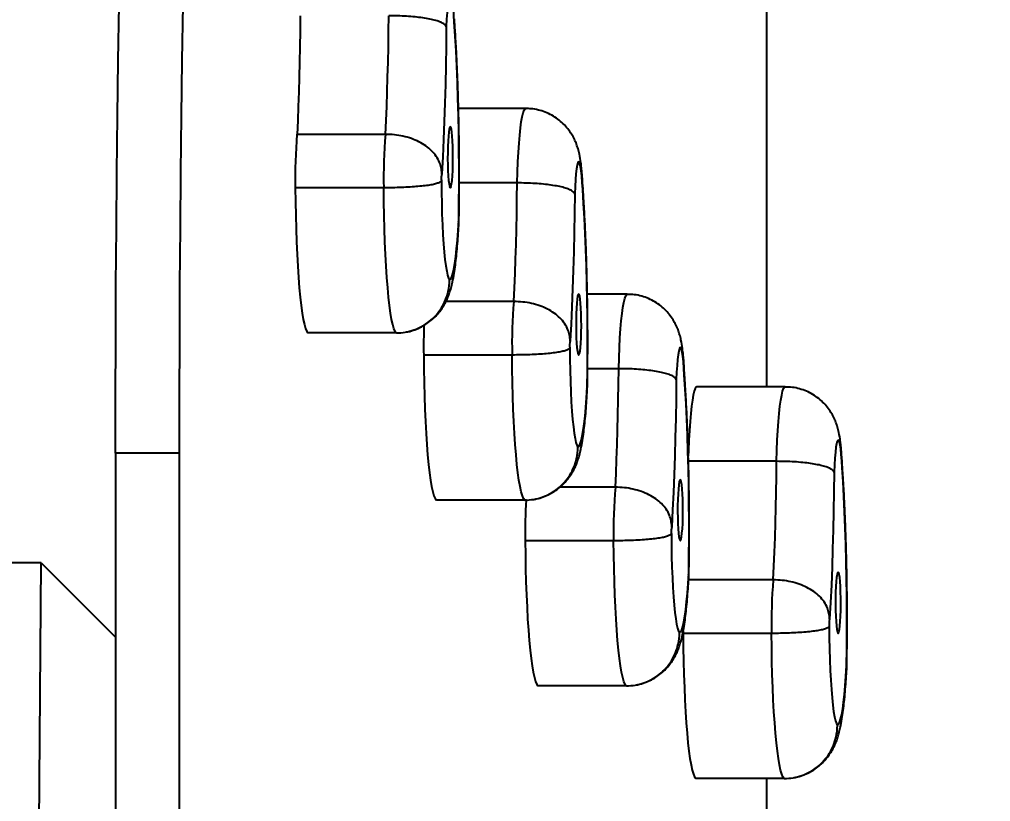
# Model space of a CAD drawing. Header units: millimetres. Extents: x -2930 to 2137, y -2830 to 2158.
# Drawn here: x 427.7 to 701.2, y -380.7 to -160.5 of the extents above; entities that cross this region are included whole.
import ezdxf

# ---------------------------------------------------------------- set-up
doc = ezdxf.new("R2010")
doc.units = ezdxf.units.MM
for name, color, linetype in [('DIKOM_ОБЪЕКТ', 7, 'Continuous'), ('DIKOM_РАЗМЕР_ЗОНА', 7, 'Continuous'), ('DIKOM_РАЗМЕР_ОБЪЕКТА', 7, 'Continuous')]:
    doc.layers.add(name, color=color, linetype=linetype)
doc.styles.add('style1', font='arial.ttf', dxfattribs={"width": 0.8})
doc.dimstyles.new('1-50', dxfattribs={"dimtxt": 300, "dimasz": 200, "dimexe": 100, "dimexo": 0, "dimgap": 100, "dimtad": 1, "dimdec": 0, "dimtxsty": 'style1', "dimcen": 0, "dimclrd": 7, "dimclre": 7, "dimadec": 1, "dimazin": 2, "dimtfac": 1, "dimtdec": 0, "dimtmove": 0, "dimatfit": 3, "dimfxl": 0, "dimlwd": 25, "dimlwe": 18, "dimarcsym": 0})

# ---------------------------------------------------------------- blocks, each defined once
blk = doc.blocks.new('*D1')
at = {"layer": 'Defpoints', "color": 0, "transparency": 16777216}
for p in [(637.08, 658.13), (-872.74, -617.13), (637.08, -617.13)]:
    blk.add_point(p, dxfattribs=at)
at = {"layer": 'DIKOM_РАЗМЕР_ОБЪЕКТА', "color": 7, "lineweight": 18, "transparency": 16777216}
for p, q in [((637.08, 658.13), (-972.74, 658.13)), ((637.08, -617.13), (-972.74, -617.13))]:
    blk.add_line(p, q, dxfattribs=at)
at = {"layer": 'DIKOM_РАЗМЕР_ОБЪЕКТА', "color": 7, "lineweight": 25, "transparency": 16777216}
blk.add_line((-872.74, 458.13), (-872.74, -417.13), dxfattribs=at)
at = {"layer": 'DIKOM_РАЗМЕР_ОБЪЕКТА', "color": 7, "transparency": 16777216}
for points in [[(-906.08, 458.13), (-839.41, 458.13), (-872.74, 658.13)], [(-906.08, -417.13), (-839.41, -417.13), (-872.74, -617.13)]]:
    blk.add_solid(points, dxfattribs=at)
at = {"layer": 'DIKOM_РАЗМЕР_ОБЪЕКТА', "color": 0, "transparency": 16777216, "insert": (-1126.02, 20.5), "char_height": 300, "attachment_point": 5, "rotation": 90, "style": 'style1'}
blk.add_mtext('1300', dxfattribs=at)
blk = doc.blocks.new('*D2')
at = {"layer": 'Defpoints', "color": 0, "transparency": 16777216}
for p in [(1137.08, 2158.13), (-2479.74, -2117.13), (1137.08, -2117.13)]:
    blk.add_point(p, dxfattribs=at)
at = {"layer": 'DIKOM_РАЗМЕР_ЗОНА', "color": 7, "lineweight": 18, "transparency": 16777216}
for p, q in [((1137.08, 2158.13), (-2579.74, 2158.13)), ((1137.08, -2117.13), (-2579.74, -2117.13))]:
    blk.add_line(p, q, dxfattribs=at)
at = {"layer": 'DIKOM_РАЗМЕР_ЗОНА', "color": 7, "lineweight": 25, "transparency": 16777216}
blk.add_line((-2479.74, 1958.13), (-2479.74, -1917.13), dxfattribs=at)
at = {"layer": 'DIKOM_РАЗМЕР_ЗОНА', "color": 7, "transparency": 16777216}
for points in [[(-2513.08, 1958.13), (-2446.41, 1958.13), (-2479.74, 2158.13)], [(-2513.08, -1917.13), (-2446.41, -1917.13), (-2479.74, -2117.13)]]:
    blk.add_solid(points, dxfattribs=at)
at = {"layer": 'DIKOM_РАЗМЕР_ЗОНА', "color": 0, "transparency": 16777216, "insert": (-2733.02, 20.5), "char_height": 300, "attachment_point": 5, "rotation": 90, "style": 'style1'}
blk.add_mtext('4300', dxfattribs=at)

msp = doc.modelspace()

# ---------------------------------------------------------------- linework, layer by layer
at = {"layer": 'DIKOM_ОБЪЕКТ'}
for p, q in [((638.16, -263.94), (638.16, 13.34)), ((570.28, -185.54), (551.34, -185.54)), ((530.76, -192.82), (505.85, -192.82)), ((530.27, -207.89), (505.37, -207.89)), ((567.85, -206.51), (551.57, -206.51)), ((598.89, -237.85), (587.61, -237.85)), ((566.92, -239.9), (547.8, -239.9)), ((533.84, -248.75), (508.94, -248.75)), ((533.88, -248.71), (534.32, -248.71)), ((566.44, -254.98), (541.53, -254.98)), ((596.46, -258.82), (587.7, -258.82)), ((643.37, -263.94), (618.46, -263.94)), ((472.65, -282.58), (454.72, -282.58)), ((454.72, -282.58), (454.72, -387.24)), ((472.65, -282.58), (472.65, -387.24)), ((640.94, -284.91), (616.03, -284.91)), ((595.54, -292.21), (579.88, -292.21)), ((570.01, -295.84), (545.1, -295.84)), ((570.04, -295.8), (570.48, -295.8)), ((595.05, -307.29), (570.15, -307.29)), ((433.8, -313.47), (334.18, -313.47)), ((433.04, -413.09), (433.8, -313.47)), ((433.8, -313.47), (454.72, -334.39)), ((640.01, -318.3), (616.16, -318.3)), ((614.61, -332.79), (614.62, -333.38)), ((639.53, -333.38), (614.62, -333.38)), ((598.62, -348.15), (573.72, -348.15)), ((598.66, -348.11), (599.1, -348.11)), ((643.09, -374.24), (618.19, -374.24)), ((638.16, -545.68), (638.16, -374.24)), ((643.13, -374.2), (643.57, -374.2))]:
    msp.add_line(p, q, dxfattribs=at)
at = {"layer": 'DIKOM_ОБЪЕКТ', "flags": 128}
for points in [[(454.72, -282.58), (454.73, -266.72), (454.78, -250.87), (454.86, -235.04), (454.97, -219.24), (455.12, -203.47), (455.29, -187.74), (455.5, -172.06), (455.73, -156.44), (456, -140.88), (456.3, -125.4), (456.63, -110.01), (456.99, -94.7), (457.38, -79.49), (457.8, -64.4), (458.26, -49.41), (458.74, -34.55), (459.25, -19.82), (459.79, -5.23), (460.36, 9.21)], [(478.29, 9.21), (477.72, -5.23), (477.18, -19.82), (476.67, -34.55), (476.19, -49.41), (475.74, -64.4), (475.31, -79.49), (474.92, -94.7), (474.56, -110.01), (474.23, -125.4), (473.93, -140.88), (473.66, -156.44), (473.43, -172.06), (473.22, -187.74), (473.05, -203.47), (472.9, -219.24), (472.79, -235.04), (472.71, -250.87), (472.67, -266.72), (472.65, -282.58)], [(550.15, -161.26), (550.05, -159.27), (549.91, -157.51), (549.76, -156.02), (549.59, -154.85), (549.4, -154.02), (549.2, -153.55), (549, -153.47), (548.8, -153.77), (548.6, -154.45), (548.42, -155.48), (548.26, -156.84), (548.12, -158.49), (548, -160.39), (547.91, -162.48)], [(506.78, -159.42), (506.74, -163.81), (506.67, -168.16), (506.59, -172.47), (506.48, -176.72), (506.35, -180.89), (506.21, -184.97), (506.04, -188.95), (505.85, -192.82)], [(530.76, -192.82), (530.94, -188.95), (531.11, -184.97), (531.26, -180.89), (531.38, -176.72), (531.49, -172.47), (531.58, -168.16), (531.64, -163.81), (531.68, -159.42)], [(551.41, -217), (551.48, -212.1), (551.51, -207.16), (551.51, -202.2), (551.48, -197.26), (551.42, -192.35), (551.32, -187.51), (551.2, -182.76), (551.05, -178.13), (550.86, -173.64), (550.65, -169.32), (550.41, -165.18), (550.15, -161.26)], [(547.91, -162.48), (547.85, -167.98), (547.76, -173.42), (547.64, -178.79), (547.49, -184.07), (547.32, -189.24), (547.12, -194.29), (546.89, -199.19), (546.64, -203.92)], [(567.85, -206.51), (567.94, -203.47), (568.06, -200.56), (568.21, -197.83), (568.39, -195.31), (568.58, -193.02), (568.8, -191), (569.04, -189.27), (569.29, -187.85), (569.55, -186.75), (569.83, -186.01), (570.11, -185.61), (570.28, -185.54)], [(549.04, -190.62), (548.88, -190.8), (548.74, -191.32), (548.61, -192.17), (548.49, -193.31), (548.4, -194.69), (548.33, -196.25), (548.29, -197.94), (548.28, -199.69), (548.31, -201.41), (548.36, -203.05), (548.44, -204.53), (548.55, -205.8), (548.67, -206.79), (548.81, -207.48), (548.96, -207.83), (549.11, -207.83), (549.26, -207.48), (549.4, -206.79), (549.52, -205.8), (549.63, -204.53), (549.71, -203.05), (549.76, -201.41), (549.79, -199.69), (549.78, -197.94), (549.74, -196.25), (549.67, -194.69), (549.58, -193.31), (549.46, -192.17), (549.33, -191.32), (549.19, -190.8), (549.04, -190.62)], [(586.32, -208.35), (586.21, -206.36), (586.08, -204.6), (585.93, -203.11), (585.75, -201.93), (585.56, -201.1), (585.36, -200.64), (585.16, -200.56), (584.96, -200.86), (584.77, -201.54), (584.59, -202.57), (584.42, -203.93), (584.28, -205.58), (584.17, -207.48), (584.08, -209.57)], [(505.37, -207.89), (505.41, -211.81), (505.48, -215.67), (505.57, -219.45), (505.7, -223.11), (505.86, -226.63), (506.04, -229.97), (506.25, -233.1), (506.48, -236.01), (506.74, -238.67), (507.01, -241.06), (507.3, -243.15), (507.61, -244.94), (507.93, -246.41), (508.26, -247.53), (508.59, -248.32), (508.94, -248.75)], [(533.84, -248.75), (533.5, -248.32), (533.16, -247.53), (532.83, -246.41), (532.51, -244.94), (532.21, -243.15), (531.92, -241.06), (531.64, -238.67), (531.39, -236.01), (531.16, -233.1), (530.95, -229.97), (530.76, -226.63), (530.61, -223.11), (530.48, -219.45), (530.38, -215.67), (530.31, -211.81), (530.27, -207.89)], [(546.52, -205.87), (546.54, -209.09), (546.6, -212.26), (546.68, -215.34), (546.8, -218.29), (546.94, -221.08), (547.11, -223.66), (547.31, -226), (547.52, -228.08), (547.76, -229.88), (548.01, -231.35), (548.27, -232.5), (548.55, -233.3), (548.83, -233.75)], [(566.92, -239.9), (567.11, -236.03), (567.28, -232.05), (567.42, -227.97), (567.55, -223.8), (567.66, -219.56), (567.74, -215.25), (567.81, -210.9), (567.85, -206.51)], [(584.08, -209.57), (584.02, -215.06), (583.92, -220.51), (583.8, -225.88), (583.66, -231.16), (583.48, -236.33), (583.28, -241.37), (583.06, -246.27), (582.8, -251.01)], [(587.58, -264.09), (587.64, -259.19), (587.67, -254.25), (587.68, -249.29), (587.64, -244.35), (587.58, -239.44), (587.49, -234.6), (587.37, -229.85), (587.21, -225.22), (587.03, -220.73), (586.82, -216.41), (586.58, -212.27), (586.32, -208.35)], [(548.83, -233.75), (549.14, -233.52), (549.44, -232.94), (549.74, -232.02), (550.03, -230.75), (550.31, -229.16), (550.57, -227.27), (550.81, -225.08), (551.04, -222.62), (551.24, -219.92), (551.41, -217)], [(585.2, -237.71), (585.05, -237.89), (584.9, -238.41), (584.77, -239.26), (584.66, -240.39), (584.56, -241.77), (584.5, -243.34), (584.46, -245.03), (584.45, -246.77), (584.47, -248.5), (584.53, -250.14), (584.61, -251.62), (584.71, -252.88), (584.84, -253.88), (584.98, -254.57), (585.12, -254.92), (585.28, -254.92), (585.43, -254.57), (585.57, -253.88), (585.69, -252.88), (585.8, -251.62), (585.88, -250.14), (585.93, -248.5), (585.95, -246.77), (585.94, -245.03), (585.91, -243.34), (585.84, -241.77), (585.75, -240.39), (585.63, -239.26), (585.5, -238.41), (585.35, -237.89), (585.2, -237.71)], [(596.46, -258.82), (596.56, -255.78), (596.68, -252.88), (596.83, -250.14), (597, -247.62), (597.2, -245.33), (597.42, -243.31), (597.65, -241.58), (597.9, -240.16), (598.17, -239.06), (598.44, -238.32), (598.72, -237.92), (598.89, -237.85)], [(582.68, -252.95), (582.71, -256.18), (582.76, -259.35), (582.85, -262.43), (582.97, -265.38), (583.11, -268.16), (583.28, -270.74), (583.47, -273.09), (583.69, -275.17), (583.93, -276.96), (584.18, -278.44), (584.44, -279.59), (584.71, -280.39), (584.99, -280.84)], [(614.93, -260.66), (614.83, -258.67), (614.69, -256.91), (614.54, -255.42), (614.36, -254.24), (614.18, -253.41), (613.98, -252.95), (613.78, -252.87), (613.58, -253.17), (613.38, -253.85), (613.2, -254.88), (613.04, -256.24), (612.9, -257.89), (612.78, -259.79), (612.69, -261.88)], [(541.53, -254.98), (541.57, -258.9), (541.64, -262.76), (541.74, -266.54), (541.87, -270.2), (542.02, -273.71), (542.21, -277.05), (542.42, -280.19), (542.65, -283.1), (542.9, -285.76), (543.18, -288.15), (543.47, -290.24), (543.77, -292.03), (544.09, -293.49), (544.42, -294.62), (544.76, -295.41), (545.1, -295.84)], [(570.01, -295.84), (569.66, -295.41), (569.33, -294.62), (569, -293.49), (568.68, -292.03), (568.37, -290.24), (568.08, -288.15), (567.81, -285.76), (567.55, -283.1), (567.32, -280.19), (567.11, -277.05), (566.93, -273.71), (566.77, -270.2), (566.65, -266.54), (566.55, -262.76), (566.48, -258.9), (566.44, -254.98)], [(595.54, -292.21), (595.72, -288.35), (595.89, -284.36), (596.04, -280.28), (596.16, -276.11), (596.27, -271.87), (596.36, -267.56), (596.42, -263.21), (596.46, -258.82)], [(612.69, -261.88), (612.63, -267.37), (612.54, -272.82), (612.42, -278.19), (612.27, -283.47), (612.1, -288.64), (611.9, -293.68), (611.67, -298.58), (611.42, -303.32)], [(616.19, -316.4), (616.26, -311.5), (616.29, -306.56), (616.29, -301.6), (616.26, -296.66), (616.2, -291.75), (616.1, -286.91), (615.98, -282.16), (615.83, -277.53), (615.64, -273.04), (615.43, -268.72), (615.19, -264.58), (614.93, -260.66)], [(584.99, -280.84), (585.3, -280.61), (585.61, -280.03), (585.91, -279.1), (586.2, -277.84), (586.47, -276.25), (586.73, -274.35), (586.98, -272.16), (587.2, -269.71), (587.4, -267.01), (587.58, -264.09)], [(618.46, -263.94), (618.29, -264.01), (618.01, -264.41), (617.74, -265.15), (617.47, -266.25), (617.22, -267.67), (616.98, -269.4), (616.77, -271.42), (616.57, -273.71), (616.39, -276.23), (616.25, -278.96), (616.12, -281.87), (616.07, -283.44)], [(640.94, -284.91), (641.03, -281.87), (641.15, -278.96), (641.3, -276.23), (641.47, -273.71), (641.67, -271.42), (641.89, -269.4), (642.13, -267.67), (642.38, -266.25), (642.64, -265.15), (642.92, -264.41), (643.19, -264.01), (643.37, -263.94)], [(659.4, -286.75), (659.3, -284.76), (659.17, -283), (659.01, -281.51), (658.84, -280.33), (658.65, -279.5), (658.45, -279.04), (658.25, -278.96), (658.05, -279.26), (657.86, -279.94), (657.68, -280.97), (657.51, -282.33), (657.37, -283.98), (657.25, -285.88), (657.17, -287.97)], [(640.01, -318.3), (640.2, -314.44), (640.36, -310.45), (640.51, -306.37), (640.64, -302.2), (640.74, -297.96), (640.83, -293.65), (640.89, -289.3), (640.94, -284.91)], [(660.67, -342.49), (660.73, -337.59), (660.76, -332.65), (660.76, -327.69), (660.73, -322.75), (660.67, -317.84), (660.58, -313), (660.45, -308.25), (660.3, -303.62), (660.12, -299.13), (659.9, -294.81), (659.67, -290.67), (659.4, -286.75)], [(657.17, -287.97), (657.1, -293.46), (657.01, -298.91), (656.89, -304.28), (656.74, -309.56), (656.57, -314.73), (656.37, -319.77), (656.14, -324.67), (655.89, -329.41)], [(613.81, -290.02), (613.66, -290.2), (613.52, -290.72), (613.39, -291.57), (613.27, -292.71), (613.18, -294.09), (613.11, -295.65), (613.07, -297.34), (613.06, -299.09), (613.09, -300.81), (613.14, -302.45), (613.22, -303.93), (613.32, -305.19), (613.45, -306.19), (613.59, -306.88), (613.74, -307.23), (613.89, -307.23), (614.04, -306.88), (614.18, -306.19), (614.3, -305.19), (614.41, -303.93), (614.49, -302.45), (614.54, -300.81), (614.57, -299.09), (614.56, -297.34), (614.52, -295.65), (614.45, -294.09), (614.36, -292.71), (614.24, -291.57), (614.11, -290.72), (613.97, -290.2), (613.81, -290.02)], [(611.3, -305.26), (611.32, -308.49), (611.38, -311.66), (611.46, -314.74), (611.58, -317.69), (611.72, -320.47), (611.89, -323.05), (612.09, -325.4), (612.3, -327.48), (612.54, -329.27), (612.79, -330.75), (613.05, -331.9), (613.33, -332.7), (613.61, -333.15)], [(570.15, -307.29), (570.19, -311.21), (570.26, -315.07), (570.35, -318.85), (570.48, -322.51), (570.64, -326.03), (570.82, -329.36), (571.03, -332.5), (571.26, -335.41), (571.52, -338.07), (571.79, -340.46), (572.08, -342.55), (572.39, -344.34), (572.71, -345.8), (573.04, -346.93), (573.37, -347.72), (573.72, -348.15)], [(598.62, -348.15), (598.28, -347.72), (597.94, -346.93), (597.61, -345.8), (597.29, -344.34), (596.99, -342.55), (596.69, -340.46), (596.42, -338.07), (596.17, -335.41), (595.94, -332.5), (595.73, -329.36), (595.54, -326.03), (595.39, -322.51), (595.26, -318.85), (595.16, -315.07), (595.09, -311.21), (595.05, -307.29)], [(613.61, -333.15), (613.92, -332.92), (614.22, -332.34), (614.52, -331.41), (614.81, -330.15), (615.09, -328.56), (615.35, -326.66), (615.59, -324.48), (615.81, -322.02), (616.02, -319.32), (616.19, -316.4)], [(658.29, -316.11), (658.14, -316.29), (657.99, -316.81), (657.86, -317.66), (657.74, -318.79), (657.65, -320.17), (657.58, -321.74), (657.55, -323.43), (657.54, -325.17), (657.56, -326.9), (657.61, -328.54), (657.69, -330.02), (657.8, -331.28), (657.92, -332.28), (658.06, -332.97), (658.21, -333.32), (658.36, -333.32), (658.51, -332.97), (658.65, -332.28), (658.78, -331.28), (658.88, -330.02), (658.96, -328.54), (659.02, -326.9), (659.04, -325.17), (659.03, -323.43), (658.99, -321.74), (658.93, -320.17), (658.83, -318.79), (658.72, -317.66), (658.58, -316.81), (658.44, -316.29), (658.29, -316.11)], [(614.62, -333.38), (614.66, -337.3), (614.73, -341.16), (614.83, -344.94), (614.96, -348.6), (615.11, -352.11), (615.3, -355.45), (615.5, -358.59), (615.74, -361.5), (615.99, -364.16), (616.26, -366.55), (616.55, -368.64), (616.86, -370.43), (617.18, -371.89), (617.51, -373.02), (617.85, -373.81), (618.19, -374.24)], [(643.09, -374.24), (642.75, -373.81), (642.42, -373.02), (642.09, -371.89), (641.77, -370.43), (641.46, -368.64), (641.17, -366.55), (640.89, -364.16), (640.64, -361.5), (640.41, -358.59), (640.2, -355.45), (640.02, -352.11), (639.86, -348.6), (639.73, -344.94), (639.63, -341.16), (639.56, -337.3), (639.53, -333.38)], [(655.77, -331.35), (655.79, -334.58), (655.85, -337.75), (655.94, -340.83), (656.05, -343.78), (656.2, -346.56), (656.37, -349.14), (656.56, -351.49), (656.78, -353.57), (657.01, -355.36), (657.26, -356.84), (657.53, -357.99), (657.8, -358.79), (658.08, -359.24)], [(658.08, -359.24), (658.39, -359.01), (658.69, -358.43), (658.99, -357.5), (659.28, -356.24), (659.56, -354.65), (659.82, -352.75), (660.06, -350.56), (660.29, -348.11), (660.49, -345.41), (660.67, -342.49)]]:
    msp.add_lwpolyline(points, dxfattribs=at)
at = {"layer": 'DIKOM_ОБЪЕКТ'}
for centre, radius, start, end in [((648.08, -204.94), 142.75, 175.1285, 181.1848), ((672.98, -204.94), 142.74, 175.1287, 181.1851), ((551.56, -205.21), 5.09, 165.345, 187.3986), ((709.15, -252.02), 142.74, 175.1287, 181.1851), ((721.31, -252.38), 179.79, 178.1383, 180.8284), ((587.73, -252.3), 5.09, 165.3466, 187.3972), ((737.77, -304.34), 142.75, 175.1285, 181.1848), ((737.86, -304.62), 167.73, 176.9859, 180.9112), ((616.34, -304.61), 5.09, 165.3494, 187.3943), ((782.24, -330.42), 142.75, 175.1285, 181.1848), ((660.82, -330.7), 5.09, 165.3558, 187.388)]:
    msp.add_arc(centre, radius, start, end, dxfattribs=at)
for points, knots in [([(547.91, -162.48), (547.91, -162.48), (547.81, -162.21), (547.42, -161.77), (546.34, -161.21), (544.99, -160.75), (543.29, -160.35), (541.32, -160.02), (539.1, -159.75), (536.72, -159.57), (534.22, -159.44), (532.54, -159.43), (531.68, -159.42)], [0, 0, 0, 0, 0.002043, 0.145145, 0.250935, 0.359758, 0.465084, 0.573432, 0.678552, 0.786707, 0.891829, 1, 1, 1, 1]), ([(550.1, -160.46), (550.14, -160.72), (550.19, -160.98), (550.15, -161.25), (550.15, -161.26)], [0, 0, 0, 0, 0.965329, 1, 1, 1, 1]), ([(551.46, -217.49), (551.46, -217.46), (551.49, -215.89), (551.53, -212.74), (551.57, -208.04), (551.57, -203.33), (551.55, -198.62), (551.5, -193.93), (551.43, -189.29), (551.32, -184.72), (551.19, -180.23), (551.03, -175.84), (550.85, -171.57), (550.63, -167.45), (550.41, -163.68), (550.25, -161.38), (550.18, -160.33)], [0, 0, 0, 0, 0.001478, 0.079091, 0.156671, 0.234225, 0.311775, 0.389335, 0.466925, 0.544568, 0.622287, 0.700113, 0.77808, 0.856234, 0.934633, 1, 1, 1, 1]), ([(586.35, -207.54), (586.34, -207.29), (586.3, -206.31), (586.2, -204.68), (586.03, -202.66), (585.8, -200.59), (585.5, -198.75), (585.07, -197.02), (584.6, -195.59), (584, -194.17), (583.18, -192.69), (582.13, -191.21), (580.85, -189.79), (579.35, -188.51), (577.65, -187.41), (575.81, -186.54), (573.84, -185.93), (571.98, -185.58), (570.79, -185.58), (570.28, -185.58)], [0, 0, 0, 0, 0.023906, 0.09391, 0.166386, 0.245085, 0.342543, 0.400555, 0.447668, 0.495763, 0.547134, 0.601634, 0.658245, 0.716331, 0.775416, 0.835139, 0.895261, 0.955628, 1, 1, 1, 1]), ([(546.64, -203.92), (546.64, -203.92), (546.61, -203.33), (546.48, -202.23), (546, -200.62), (545.13, -198.99), (543.84, -197.43), (542.18, -196.05), (540.26, -194.91), (538.08, -193.98), (535.74, -193.32), (533.27, -192.9), (531.6, -192.84), (530.76, -192.82)], [0, 0, 0, 0, 0.001081, 0.0812567, 0.164375, 0.2682246, 0.3751106, 0.4780709, 0.5839565, 0.6864882, 0.7919601, 0.8944892, 1, 1, 1, 1]), ([(546.52, -205.87), (546.52, -205.87), (546.42, -206.12), (546.03, -206.42), (544.96, -206.79), (543.61, -207.07), (541.92, -207.31), (539.94, -207.52), (537.71, -207.68), (535.33, -207.8), (532.81, -207.87), (531.13, -207.88), (530.27, -207.89)], [0, 0, 0, 0, 0.001677, 0.143232, 0.248862, 0.357555, 0.463117, 0.571735, 0.67727, 0.785866, 0.891402, 1, 1, 1, 1]), ([(584.08, -209.57), (584.08, -209.56), (583.98, -209.3), (583.58, -208.86), (582.5, -208.29), (581.16, -207.84), (579.46, -207.44), (577.49, -207.11), (575.26, -206.84), (572.89, -206.65), (570.38, -206.53), (568.7, -206.52), (567.85, -206.51)], [0, 0, 0, 0, 0.002042, 0.145145, 0.250935, 0.359758, 0.465084, 0.573432, 0.678552, 0.786707, 0.891826, 1, 1, 1, 1]), ([(586.26, -207.55), (586.31, -207.8), (586.35, -208.07), (586.32, -208.34), (586.32, -208.35)], [0, 0, 0, 0, 0.965332, 1, 1, 1, 1]), ([(587.63, -264.58), (587.63, -264.55), (587.66, -262.98), (587.7, -259.83), (587.73, -255.13), (587.74, -250.41), (587.72, -245.7), (587.67, -241.02), (587.59, -236.38), (587.49, -231.8), (587.36, -227.31), (587.2, -222.93), (587.01, -218.66), (586.8, -214.53), (586.58, -210.77), (586.42, -208.47), (586.34, -207.42)], [0, 0, 0, 0, 0.001478, 0.07909, 0.156671, 0.234225, 0.311775, 0.389335, 0.466926, 0.544568, 0.622287, 0.700113, 0.77808, 0.856234, 0.934633, 1, 1, 1, 1]), ([(536.59, -248.48), (536.76, -248.46), (537.61, -248.34), (539.06, -247.87), (540.9, -247.08), (542.56, -246.07), (544.01, -244.93), (545.26, -243.7), (546.31, -242.41), (547.17, -241.12), (547.85, -239.84), (548.41, -238.59), (548.87, -237.32), (549.29, -235.93), (549.72, -234.17), (550.1, -232.09), (550.45, -229.68), (550.75, -227.14), (551, -224.43), (551.22, -221.52), (551.37, -219.22), (551.44, -217.86), (551.46, -217.56)], [0, 0, 0, 0, 0.0102346, 0.0533111, 0.0950137, 0.1354761, 0.1747645, 0.2129092, 0.2499494, 0.2861296, 0.3222232, 0.3594739, 0.3998879, 0.4468726, 0.5066103, 0.5942566, 0.6753591, 0.7505571, 0.8297143, 0.905253, 0.9788272, 1, 1, 1, 1]), ([(551.36, -217.55), (551.41, -217.38), (551.46, -217.19), (551.41, -217.01), (551.41, -217)], [0, 0, 0, 0, 0.973368, 1, 1, 1, 1]), ([(533.84, -248.75), (534.68, -248.71), (536.36, -248.63), (538.81, -247.97), (541.12, -246.94), (543.23, -245.53), (545.06, -243.78), (546.59, -241.75), (547.75, -239.49), (548.59, -236.84), (548.82, -234.89), (548.83, -233.78), (548.83, -233.75)], [0, 0, 0, 0, 0.1073047, 0.214612, 0.321918, 0.4292227, 0.5365492, 0.6438743, 0.7512553, 0.858637, 0.9966443, 1, 1, 1, 1]), ([(614.96, -259.85), (614.95, -259.6), (614.91, -258.62), (614.81, -256.99), (614.65, -254.97), (614.41, -252.9), (614.11, -251.07), (613.69, -249.33), (613.22, -247.9), (612.61, -246.48), (611.8, -245), (610.75, -243.52), (609.46, -242.1), (607.96, -240.82), (606.27, -239.72), (604.42, -238.85), (602.45, -238.24), (600.6, -237.89), (599.4, -237.89), (598.89, -237.89)], [0, 0, 0, 0, 0.023907, 0.09391, 0.166386, 0.245085, 0.342542, 0.400556, 0.447666, 0.495762, 0.547133, 0.601633, 0.658245, 0.716331, 0.775416, 0.835139, 0.895261, 0.955628, 1, 1, 1, 1]), ([(582.8, -251.01), (582.8, -251), (582.78, -250.42), (582.65, -249.32), (582.16, -247.7), (581.3, -246.07), (580, -244.51), (578.35, -243.14), (576.43, -241.99), (574.25, -241.07), (571.91, -240.41), (569.44, -239.98), (567.77, -239.93), (566.92, -239.9)], [0, 0, 0, 0, 0.001081, 0.081256, 0.164374, 0.268224, 0.375111, 0.478071, 0.583957, 0.686486, 0.79196, 0.894489, 1, 1, 1, 1]), ([(582.68, -252.95), (582.68, -252.96), (582.58, -253.21), (582.2, -253.5), (581.12, -253.87), (579.78, -254.15), (578.08, -254.4), (576.11, -254.61), (573.88, -254.77), (571.49, -254.89), (568.98, -254.96), (567.29, -254.97), (566.44, -254.98)], [0, 0, 0, 0, 0.001677, 0.143231, 0.248863, 0.357553, 0.463117, 0.571735, 0.67727, 0.785867, 0.891403, 1, 1, 1, 1]), ([(612.69, -261.88), (612.69, -261.88), (612.59, -261.61), (612.2, -261.17), (611.12, -260.6), (609.77, -260.15), (608.07, -259.75), (606.1, -259.42), (603.88, -259.15), (601.5, -258.96), (599, -258.84), (597.32, -258.83), (596.46, -258.82)], [0, 0, 0, 0, 0.002043, 0.145145, 0.250934, 0.359757, 0.465082, 0.573432, 0.678553, 0.786707, 0.891829, 1, 1, 1, 1]), ([(614.88, -259.86), (614.92, -260.12), (614.97, -260.38), (614.93, -260.65), (614.93, -260.66)], [0, 0, 0, 0, 0.965363, 1, 1, 1, 1]), ([(616.24, -316.89), (616.24, -316.86), (616.27, -315.29), (616.31, -312.14), (616.35, -307.44), (616.35, -302.72), (616.33, -298.01), (616.28, -293.33), (616.21, -288.69), (616.1, -284.12), (615.97, -279.63), (615.81, -275.24), (615.63, -270.97), (615.41, -266.84), (615.19, -263.08), (615.03, -260.78), (614.96, -259.73)], [0, 0, 0, 0, 0.001478, 0.079091, 0.156671, 0.234226, 0.311775, 0.389336, 0.466926, 0.544567, 0.622287, 0.700113, 0.77808, 0.856234, 0.934633, 1, 1, 1, 1]), ([(572.76, -295.56), (572.92, -295.54), (573.77, -295.43), (575.23, -294.95), (577.07, -294.16), (578.72, -293.16), (580.18, -292.02), (581.43, -290.78), (582.48, -289.5), (583.33, -288.2), (584.02, -286.93), (584.57, -285.68), (585.04, -284.41), (585.46, -283.02), (585.88, -281.26), (586.27, -279.17), (586.62, -276.76), (586.91, -274.22), (587.17, -271.52), (587.39, -268.61), (587.54, -266.31), (587.61, -264.95), (587.62, -264.64)], [0, 0, 0, 0, 0.0102346, 0.0533122, 0.0950137, 0.1354763, 0.1747654, 0.21291, 0.2499502, 0.2861304, 0.322224, 0.3594743, 0.3998883, 0.4468729, 0.5066106, 0.5942569, 0.6753593, 0.7505574, 0.8297144, 0.9052531, 0.9788274, 1, 1, 1, 1]), ([(587.53, -264.64), (587.58, -264.46), (587.62, -264.28), (587.58, -264.1), (587.58, -264.09)], [0, 0, 0, 0, 0.973372, 1, 1, 1, 1]), ([(659.44, -285.94), (659.43, -285.69), (659.38, -284.71), (659.28, -283.08), (659.12, -281.06), (658.89, -278.99), (658.59, -277.15), (658.16, -275.42), (657.69, -273.99), (657.09, -272.57), (656.27, -271.09), (655.22, -269.61), (653.94, -268.19), (652.43, -266.91), (650.74, -265.81), (648.89, -264.94), (646.93, -264.33), (645.07, -263.98), (643.87, -263.98), (643.37, -263.98)], [0, 0, 0, 0, 0.023907, 0.09391, 0.166386, 0.245085, 0.342543, 0.400557, 0.447667, 0.495763, 0.547133, 0.601634, 0.658246, 0.71633, 0.775417, 0.83514, 0.895263, 0.955629, 1, 1, 1, 1]), ([(570.01, -295.84), (570.85, -295.8), (572.53, -295.71), (574.98, -295.06), (577.28, -294.02), (579.39, -292.61), (581.23, -290.86), (582.75, -288.84), (583.91, -286.58), (584.76, -283.93), (584.99, -281.97), (584.99, -280.86), (584.99, -280.84)], [0, 0, 0, 0, 0.107307, 0.214612, 0.321918, 0.429224, 0.536549, 0.643876, 0.751255, 0.858637, 0.996644, 1, 1, 1, 1]), ([(657.17, -287.97), (657.17, -287.96), (657.07, -287.7), (656.67, -287.26), (655.59, -286.69), (654.24, -286.24), (652.55, -285.84), (650.58, -285.51), (648.35, -285.24), (645.98, -285.05), (643.47, -284.93), (641.79, -284.92), (640.94, -284.91)], [0, 0, 0, 0, 0.002044, 0.145148, 0.250937, 0.359759, 0.465084, 0.573432, 0.678554, 0.786707, 0.891829, 1, 1, 1, 1]), ([(659.35, -285.95), (659.39, -286.2), (659.44, -286.47), (659.4, -286.74), (659.4, -286.75)], [0, 0, 0, 0, 0.965363, 1, 1, 1, 1]), ([(660.72, -342.98), (660.72, -342.95), (660.75, -341.38), (660.78, -338.23), (660.82, -333.53), (660.83, -328.81), (660.81, -324.1), (660.76, -319.42), (660.68, -314.78), (660.58, -310.2), (660.44, -305.71), (660.28, -301.33), (660.1, -297.06), (659.89, -292.93), (659.67, -289.17), (659.5, -286.87), (659.43, -285.82)], [0, 0, 0, 0, 0.001478, 0.07909, 0.156671, 0.234225, 0.311775, 0.389336, 0.466926, 0.544568, 0.622287, 0.700113, 0.77808, 0.856234, 0.934633, 1, 1, 1, 1]), ([(611.42, -303.32), (611.42, -303.31), (611.39, -302.73), (611.26, -301.63), (610.78, -300.01), (609.91, -298.38), (608.62, -296.82), (606.96, -295.45), (605.04, -294.3), (602.86, -293.38), (600.52, -292.72), (598.05, -292.29), (596.38, -292.24), (595.54, -292.21)], [0, 0, 0, 0, 0.0010788, 0.0812554, 0.1643764, 0.2682241, 0.3751118, 0.4780723, 0.5839584, 0.686487, 0.7919597, 0.8944891, 1, 1, 1, 1]), ([(611.3, -305.26), (611.29, -305.27), (611.2, -305.52), (610.81, -305.81), (609.74, -306.18), (608.39, -306.47), (606.7, -306.71), (604.72, -306.92), (602.49, -307.08), (600.11, -307.2), (597.59, -307.27), (595.91, -307.28), (595.05, -307.29)], [0, 0, 0, 0, 0.001682, 0.143233, 0.248866, 0.357557, 0.463117, 0.571734, 0.677272, 0.785866, 0.891403, 1, 1, 1, 1]), ([(601.37, -347.87), (601.53, -347.85), (602.38, -347.74), (603.84, -347.26), (605.68, -346.47), (607.34, -345.47), (608.79, -344.33), (610.04, -343.09), (611.09, -341.81), (611.95, -340.51), (612.63, -339.24), (613.19, -337.99), (613.65, -336.72), (614.07, -335.33), (614.5, -333.57), (614.88, -331.48), (615.23, -329.07), (615.53, -326.53), (615.78, -323.83), (616, -320.92), (616.15, -318.62), (616.22, -317.26), (616.24, -316.96)], [0, 0, 0, 0, 0.010233, 0.053311, 0.095012, 0.135475, 0.174765, 0.21291, 0.24995, 0.286129, 0.322224, 0.359474, 0.399887, 0.446873, 0.506609, 0.594257, 0.675359, 0.750557, 0.829714, 0.905253, 0.978829, 1, 1, 1, 1]), ([(616.14, -316.95), (616.19, -316.77), (616.23, -316.59), (616.19, -316.41), (616.19, -316.4)], [0, 0, 0, 0, 0.973411, 1, 1, 1, 1]), ([(655.89, -329.41), (655.89, -329.4), (655.87, -328.82), (655.73, -327.72), (655.25, -326.1), (654.39, -324.47), (653.09, -322.91), (651.44, -321.54), (649.51, -320.39), (647.33, -319.47), (645, -318.81), (642.52, -318.38), (640.86, -318.33), (640.01, -318.3)], [0, 0, 0, 0, 0.001079, 0.081255, 0.164375, 0.268223, 0.375112, 0.478072, 0.583956, 0.686487, 0.79196, 0.894489, 1, 1, 1, 1]), ([(598.62, -348.15), (599.46, -348.11), (601.14, -348.03), (603.59, -347.37), (605.9, -346.33), (608.01, -344.92), (609.84, -343.18), (611.37, -341.15), (612.53, -338.89), (613.37, -336.24), (613.6, -334.28), (613.61, -333.17), (613.61, -333.15)], [0, 0, 0, 0, 0.107307, 0.214614, 0.321918, 0.429224, 0.53655, 0.643875, 0.751256, 0.858637, 0.996644, 1, 1, 1, 1]), ([(655.77, -331.35), (655.77, -331.36), (655.67, -331.61), (655.28, -331.9), (654.21, -332.27), (652.87, -332.55), (651.17, -332.8), (649.2, -333.01), (646.97, -333.17), (644.58, -333.29), (642.07, -333.36), (640.38, -333.37), (639.53, -333.38)], [0, 0, 0, 0, 0.001682, 0.143232, 0.248864, 0.357557, 0.463117, 0.571733, 0.677269, 0.785865, 0.891401, 1, 1, 1, 1]), ([(645.85, -373.96), (646.01, -373.94), (646.86, -373.83), (648.32, -373.35), (650.16, -372.56), (651.81, -371.56), (653.27, -370.42), (654.52, -369.18), (655.56, -367.9), (656.42, -366.6), (657.11, -365.33), (657.66, -364.08), (658.13, -362.81), (658.55, -361.42), (658.97, -359.66), (659.36, -357.57), (659.7, -355.16), (660, -352.62), (660.25, -349.92), (660.48, -347.01), (660.63, -344.71), (660.7, -343.35), (660.71, -343.04)], [0, 0, 0, 0, 0.010234, 0.053311, 0.095013, 0.135477, 0.174765, 0.212909, 0.24995, 0.286129, 0.322224, 0.359475, 0.399888, 0.446873, 0.50661, 0.594258, 0.675359, 0.750556, 0.829714, 0.905253, 0.978828, 1, 1, 1, 1]), ([(660.62, -343.04), (660.66, -342.86), (660.71, -342.68), (660.67, -342.5), (660.67, -342.49)], [0, 0, 0, 0, 0.9734111, 1, 1, 1, 1]), ([(643.09, -374.24), (643.93, -374.2), (645.61, -374.12), (648.06, -373.46), (650.37, -372.42), (652.48, -371.01), (654.32, -369.26), (655.84, -367.24), (657, -364.98), (657.85, -362.33), (658.07, -360.37), (658.08, -359.26), (658.08, -359.24)], [0, 0, 0, 0, 0.107307, 0.214614, 0.321918, 0.429224, 0.536551, 0.643876, 0.751257, 0.858637, 0.996644, 1, 1, 1, 1])]:
    msp.add_open_spline(points, degree=3, knots=knots, dxfattribs=at)

# ---------------------------------------------------------------- dimensions: what is measured, and where the dimension line sits
at = {"layer": 'DIKOM_РАЗМЕР_ЗОНА'}
dim = msp.add_linear_dim(base=(-2479.74, -2117.13), p1=(1137.08, 2158.13), p2=(1137.08, -2117.13), angle=90, text='4300', dimstyle='1-50', dxfattribs=at)
dim.commit()
dim.dimension.update_dxf_attribs({"geometry": '*D2', "text_midpoint": (-2479.74, 20.5), "dimtype": 160})
at = {"layer": 'DIKOM_РАЗМЕР_ОБЪЕКТА'}
dim = msp.add_linear_dim(base=(-872.74, -617.13), p1=(637.08, 658.13), p2=(637.08, -617.13), angle=90, text='1300', dimstyle='1-50', dxfattribs=at)
dim.commit()
dim.dimension.update_dxf_attribs({"geometry": '*D1', "text_midpoint": (-872.74, 20.5), "dimtype": 160})

doc.saveas('drawing.dxf')
